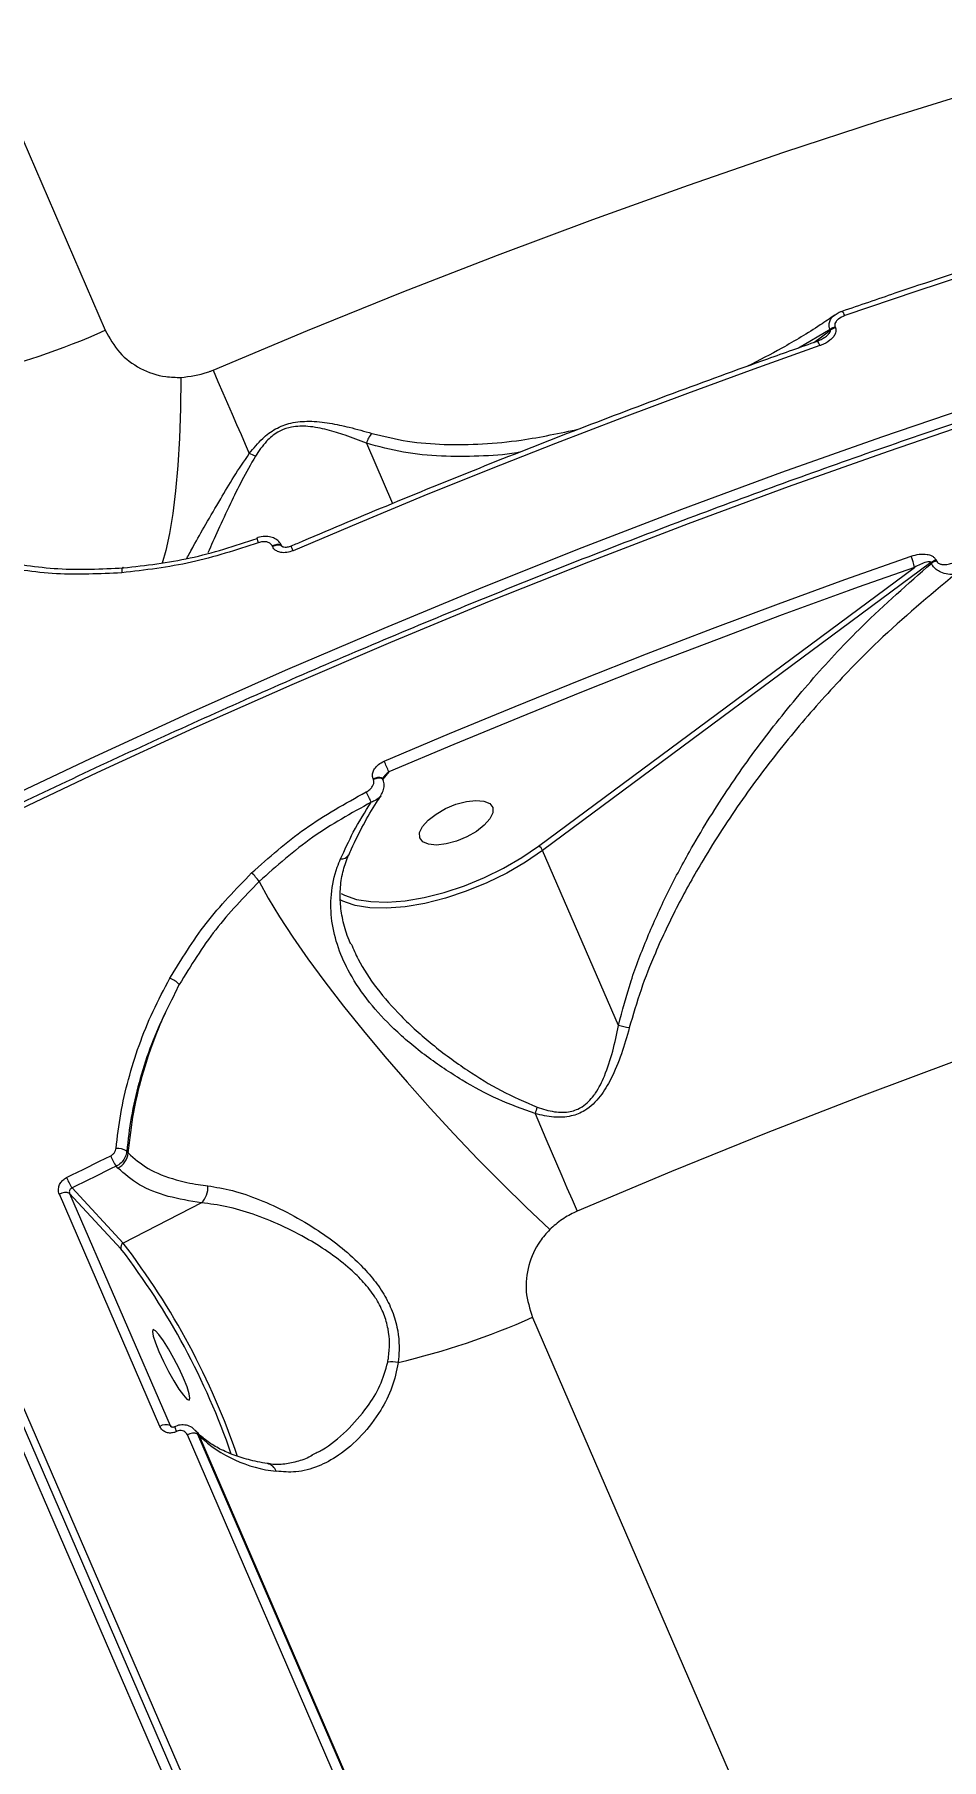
# Model space of a CAD drawing. Header units: millimetres. Extents: x -9609 to 9022, y -7175 to 8108.
# Drawn here: x -4633.4 to -4530.2, y 4455.9 to 4652 of the extents above; entities that cross this region are included whole.
import ezdxf

# ---------------------------------------------------------------- set-up
doc = ezdxf.new("R2010")
doc.units = ezdxf.units.MM
for name, color, linetype in [('DIKOM_ОБЪЕКТ', 7, 'Continuous'), ('DIKOM_РАЗМЕР_ЗОНА', 7, 'Continuous'), ('DIKOM_РАЗМЕР_ОБЪЕКТА', 7, 'Continuous')]:
    doc.layers.add(name, color=color, linetype=linetype)
doc.styles.add('style1', font='arial.ttf', dxfattribs={"width": 0.8})
doc.dimstyles.new('1-50', dxfattribs={"dimtxt": 300, "dimasz": 200, "dimexe": 100, "dimexo": 0, "dimgap": 100, "dimtad": 1, "dimtxsty": 'style1', "dimcen": 200, "dimclrd": 7, "dimclre": 7, "dimclrt": 7, "dimadec": 1, "dimazin": 2, "dimtfac": 1, "dimtmove": 0, "dimatfit": 2, "dimfxl": 0, "dimlwd": 25, "dimlwe": 18, "dimarcsym": 0})

# ---------------------------------------------------------------- blocks, each defined once
blk = doc.blocks.new('*D10')
at = {"layer": 'Defpoints', "color": 0, "transparency": 16777216}
for p in [(-405.54, 6589.16), (-8044.66, -3492.79), (424.09, -3492.79)]:
    blk.add_point(p, dxfattribs=at)
at = {"layer": 'DIKOM_РАЗМЕР_ОБЪЕКТА', "color": 7, "lineweight": 18, "transparency": 16777216}
for p, q in [((-405.54, 6589.16), (-8144.66, 6589.16)), ((424.09, -3492.79), (-8144.66, -3492.79))]:
    blk.add_line(p, q, dxfattribs=at)
at = {"layer": 'DIKOM_РАЗМЕР_ОБЪЕКТА', "color": 7, "lineweight": 25, "transparency": 16777216}
blk.add_line((-8044.66, 6389.16), (-8044.66, -3292.79), dxfattribs=at)
at = {"layer": 'DIKOM_РАЗМЕР_ОБЪЕКТА', "color": 7, "transparency": 16777216}
for points in [[(-8077.99, 6389.16), (-8011.32, 6389.16), (-8044.66, 6589.16)], [(-8077.99, -3292.79), (-8011.32, -3292.79), (-8044.66, -3492.79)]]:
    blk.add_solid(points, dxfattribs=at)
at = {"layer": 'DIKOM_РАЗМЕР_ОБЪЕКТА', "color": 7, "transparency": 16777216, "insert": (-8297.83, 1541.5), "char_height": 300, "attachment_point": 5, "rotation": 90, "style": 'style1'}
blk.add_mtext('10100', dxfattribs=at)
blk = doc.blocks.new('*D13')
at = {"layer": 'Defpoints', "color": 0, "transparency": 16777216}
for p in [(-4933.28, 8107.63), (-9158.98, -4977.79), (-1652.91, -4977.79)]:
    blk.add_point(p, dxfattribs=at)
at = {"layer": 'DIKOM_РАЗМЕР_ЗОНА', "color": 7, "lineweight": 18, "transparency": 16777216}
for p, q in [((-4933.28, 8107.63), (-9258.98, 8107.63)), ((-1652.91, -4977.79), (-9258.98, -4977.79))]:
    blk.add_line(p, q, dxfattribs=at)
at = {"layer": 'DIKOM_РАЗМЕР_ЗОНА', "color": 7, "lineweight": 25, "transparency": 16777216}
blk.add_line((-9158.98, 7907.63), (-9158.98, -4777.79), dxfattribs=at)
at = {"layer": 'DIKOM_РАЗМЕР_ЗОНА', "color": 7, "transparency": 16777216}
for points in [[(-9192.32, 7907.63), (-9125.65, 7907.63), (-9158.98, 8107.63)], [(-9192.32, -4777.79), (-9125.65, -4777.79), (-9158.98, -4977.79)]]:
    blk.add_solid(points, dxfattribs=at)
at = {"layer": 'DIKOM_РАЗМЕР_ЗОНА', "color": 7, "transparency": 16777216, "insert": (-9412.26, 1541.5), "char_height": 300, "attachment_point": 5, "rotation": 90, "style": 'style1'}
blk.add_mtext('13100', dxfattribs=at)

msp = doc.modelspace()

# ---------------------------------------------------------------- linework, layer by layer
at = {"layer": 'DIKOM_ОБЪЕКТ', "color": 7, "linetype": 'Continuous', "lineweight": 15}
for p, q in [((-4750.416, 4907.263), (-4625.319, 4618.406)), ((-4542.855, 4618.507), (-4546.435, 4616.395)), ((-4544.695, 4617.011), (-4542.812, 4618.407)), ((-4542.812, 4618.407), (-4542.855, 4618.507)), ((-4542.287, 4618.802), (-4542.244, 4618.702)), ((-4595.61, 4605.557), (-4592.643, 4598.707)), ((-4606.285, 4593.806), (-4606.319, 4593.884)), ((-4605.203, 4593.812), (-4605.232, 4593.878)), ((-4530.806, 4592.292), (-4530.763, 4592.192)), ((-4576.025, 4559.743), (-4533.264, 4591.441)), ((-4531.374, 4591.997), (-4575.554, 4559.247)), ((-4533.264, 4591.441), (-4539.644, 4589.18)), ((-4531.331, 4591.897), (-4531.374, 4591.997)), ((-4594.815, 4567.319), (-4594.848, 4567.396)), ((-4593.727, 4567.313), (-4593.761, 4567.391)), ((-4593.054, 4568.181), (-4593.742, 4567.347)), ((-4566.936, 4539.347), (-4575.554, 4559.247)), ((-4597.646, 4558.734), (-4597.635, 4558.759)), ((-4487.742, 4151.703), (-4660.734, 4551.151)), ((-4659.578, 4551.327), (-4486.585, 4151.879)), ((-4658.97, 4552.061), (-4485.977, 4152.613)), ((-4622.882, 4525.042), (-4622.71, 4524.857)), ((-4623.89, 4523.142), (-4624.076, 4523.343)), ((-4619.099, 4493.746), (-4630.536, 4520.156)), ((-4629.375, 4520.258), (-4617.937, 4493.849)), ((-4623.532, 4513.961), (-4629.375, 4520.258)), ((-4629.096, 4520.88), (-4623.27, 4514.601)), ((-4614.376, 4519.187), (-4623.27, 4514.601)), ((-4576.709, 4506.164), (-4451.611, 4217.307)), ((-4617.937, 4493.849), (-4617.861, 4493.736)), ((-4617.937, 4493.849), (-4617.788, 4493.687)), ((-4586.304, 4424.288), (-4615.97, 4492.789)), ((-4614.903, 4493.12), (-4615.109, 4493.342)), ((-4614.814, 4492.889), (-4585.147, 4424.388)), ((-4614.608, 4492.667), (-4614.814, 4492.889)), ((-4584.942, 4424.167), (-4614.608, 4492.667))]:
    msp.add_line(p, q, dxfattribs=at)
at = {"layer": 'DIKOM_ОБЪЕКТ', "color": 7, "linetype": 'Continuous', "lineweight": 15, "flags": 128}
for points in [[(-4613.057, 4613.878), (-4602.319, 4618.392), (-4591.531, 4622.757), (-4580.706, 4626.97), (-4569.851, 4631.027), (-4558.977, 4634.924), (-4548.097, 4638.658), (-4537.216, 4642.225), (-4526.349, 4645.621)], [(-4475.866, 4639.908), (-4483.977, 4637.746), (-4492.11, 4635.491), (-4500.263, 4633.144), (-4508.432, 4630.707), (-4516.611, 4628.181), (-4524.8, 4625.566), (-4532.992, 4622.863), (-4541.186, 4620.075)], [(-4544.009, 4616.661), (-4551.543, 4613.985), (-4559.069, 4611.24), (-4566.587, 4608.424), (-4574.092, 4605.541), (-4581.583, 4602.59), (-4589.057, 4599.573), (-4596.511, 4596.491), (-4603.942, 4593.345)], [(-4613.057, 4613.878), (-4612.496, 4612.582), (-4611.945, 4611.314), (-4611.408, 4610.075), (-4610.882, 4608.867), (-4610.371, 4607.693), (-4609.874, 4606.554), (-4609.392, 4605.452), (-4608.927, 4604.389)], [(-4616.716, 4613.047), (-4616.764, 4609.5), (-4616.88, 4606.146), (-4617.064, 4603.019), (-4617.312, 4600.149), (-4617.623, 4597.565), (-4617.994, 4595.292), (-4618.421, 4593.353), (-4618.837, 4591.946)], [(-4659.684, 4553.712), (-4648.891, 4559.175), (-4637.996, 4564.514), (-4627.011, 4569.725), (-4615.943, 4574.804), (-4604.803, 4579.745), (-4593.6, 4584.546), (-4582.342, 4589.201), (-4571.04, 4593.707), (-4559.704, 4598.06), (-4548.342, 4602.257), (-4536.964, 4606.294), (-4525.581, 4610.167)], [(-4524.865, 4608.516), (-4536.249, 4604.643), (-4547.627, 4600.607), (-4558.989, 4596.41), (-4570.325, 4592.057), (-4581.627, 4587.55), (-4592.884, 4582.895), (-4604.088, 4578.095), (-4615.228, 4573.153), (-4626.296, 4568.075), (-4637.282, 4562.864), (-4648.175, 4557.524), (-4658.97, 4552.061)], [(-4605.232, 4593.877), (-4605.267, 4593.932), (-4605.387, 4594.009), (-4605.569, 4594.044), (-4605.798, 4594.033), (-4606.055, 4593.979), (-4606.319, 4593.884)], [(-4605.201, 4593.808), (-4605.232, 4593.854), (-4605.354, 4593.931), (-4605.536, 4593.966), (-4605.765, 4593.956), (-4606.021, 4593.901), (-4606.285, 4593.806)], [(-4593.577, 4569.411), (-4586.146, 4572.557), (-4578.692, 4575.639), (-4571.219, 4578.656), (-4563.728, 4581.607), (-4556.221, 4584.49), (-4548.703, 4587.306), (-4541.177, 4590.052), (-4533.644, 4592.727)], [(-4623.254, 4591.387), (-4623.292, 4591.431), (-4623.328, 4591.441), (-4623.363, 4591.415), (-4623.391, 4591.355), (-4623.416, 4591.263), (-4623.434, 4591.142), (-4623.446, 4590.996), (-4623.45, 4590.831)], [(-4539.644, 4589.18), (-4540.779, 4588.772), (-4548.288, 4586.033), (-4555.787, 4583.224), (-4563.276, 4580.348), (-4570.749, 4577.404), (-4571.985, 4576.91)], [(-4571.985, 4576.91), (-4578.204, 4574.394), (-4585.641, 4571.319), (-4593.054, 4568.181)], [(-4593.763, 4567.395), (-4593.795, 4567.445), (-4593.916, 4567.522), (-4594.098, 4567.556), (-4594.326, 4567.546), (-4594.584, 4567.491), (-4594.848, 4567.396)], [(-4593.726, 4567.313), (-4593.762, 4567.367), (-4593.883, 4567.444), (-4594.065, 4567.479), (-4594.293, 4567.468), (-4594.549, 4567.413), (-4594.815, 4567.319)], [(-4582.195, 4562.125), (-4583.094, 4561.425), (-4584.178, 4560.805), (-4585.361, 4560.316), (-4586.546, 4559.996), (-4587.638, 4559.872), (-4588.547, 4559.954), (-4589.201, 4560.235), (-4589.546, 4560.692), (-4589.554, 4561.289), (-4589.226, 4561.977), (-4588.586, 4562.7), (-4587.688, 4563.399), (-4586.602, 4564.019), (-4585.42, 4564.509), (-4584.234, 4564.828), (-4583.143, 4564.952), (-4582.234, 4564.87), (-4581.579, 4564.589), (-4581.235, 4564.132), (-4581.227, 4563.535), (-4581.556, 4562.848), (-4582.195, 4562.125)], [(-4598.495, 4554.381), (-4598.081, 4554.166), (-4596.723, 4553.698), (-4595.097, 4553.435), (-4593.241, 4553.385), (-4591.2, 4553.547), (-4589.023, 4553.919), (-4586.759, 4554.491), (-4584.463, 4555.251), (-4582.189, 4556.179), (-4579.991, 4557.255), (-4577.92, 4558.452), (-4576.025, 4559.743)], [(-4575.554, 4559.247), (-4577.508, 4557.916), (-4579.643, 4556.681), (-4581.91, 4555.572), (-4584.255, 4554.614), (-4586.623, 4553.831), (-4588.957, 4553.241), (-4591.203, 4552.857), (-4593.308, 4552.69), (-4595.221, 4552.742), (-4596.898, 4553.013), (-4597.114, 4553.069)], [(-4607.808, 4555.724), (-4606.78, 4553.823), (-4605.504, 4551.71), (-4603.994, 4549.403), (-4602.262, 4546.926), (-4600.329, 4544.304), (-4598.211, 4541.562), (-4595.929, 4538.728), (-4593.508, 4535.829), (-4590.97, 4532.894), (-4588.341, 4529.952), (-4585.646, 4527.032), (-4582.913, 4524.163), (-4580.167, 4521.373), (-4577.437, 4518.69), (-4574.748, 4516.14)], [(-4597.114, 4553.069), (-4598.299, 4553.496), (-4598.589, 4553.641)], [(-4528.425, 4535.374), (-4539.28, 4531.317), (-4550.106, 4527.104), (-4560.893, 4522.739), (-4571.633, 4518.226)], [(-4576.422, 4529.332), (-4575.803, 4527.892), (-4575.188, 4526.462), (-4574.578, 4525.046), (-4573.974, 4523.643), (-4573.376, 4522.258), (-4572.786, 4520.892), (-4572.205, 4519.547), (-4571.633, 4518.226)], [(-4629.731, 4522.058), (-4629.104, 4522.368), (-4628.475, 4522.678), (-4627.847, 4522.987), (-4627.218, 4523.296), (-4626.589, 4523.604), (-4625.96, 4523.912), (-4625.329, 4524.22), (-4624.7, 4524.527)], [(-4624.076, 4523.343), (-4624.705, 4523.037), (-4625.333, 4522.73), (-4625.962, 4522.422), (-4626.589, 4522.115), (-4627.217, 4521.807), (-4627.843, 4521.498), (-4628.47, 4521.189), (-4629.096, 4520.88)], [(-4616.41, 4499.245), (-4616.921, 4500.353), (-4617.502, 4501.493), (-4618.11, 4502.573), (-4618.694, 4503.507), (-4619.206, 4504.217), (-4619.604, 4504.648), (-4619.859, 4504.763), (-4619.947, 4504.553), (-4619.862, 4504.036), (-4619.612, 4503.253), (-4619.215, 4502.268), (-4618.705, 4501.16), (-4618.123, 4500.02), (-4617.516, 4498.939), (-4616.932, 4498.006), (-4616.42, 4497.295), (-4616.021, 4496.865), (-4615.767, 4496.75), (-4615.679, 4496.96), (-4615.764, 4497.477), (-4616.014, 4498.26), (-4616.41, 4499.245)], [(-4614.903, 4493.12), (-4614.782, 4492.972), (-4614.608, 4492.667)]]:
    msp.add_lwpolyline(points, dxfattribs=at)
at = {"layer": 'DIKOM_ОБЪЕКТ', "color": 7, "linetype": 'Continuous', "lineweight": 15}
for centre, radius, start, end in [((-4542.004, 4619.886), 0.84, 13.00278, 52.98564), ((-4660.47, 4697.622), 86.665, 283.2517, 293.92892), ((-4541.579, 4616.745), 2.176, 108.99173, 125.92194), ((-4541.542, 4616.66), 2.159, 108.9767, 126.01574), ((-4544.841, 4616.471), 0.853, 12.88465, 52.12902), ((-4592.812, 4604.735), 2.916, 138.09261, 163.61695), ((-4609.962, 4601.047), 3.498, 60.42647, 72.78824), ((-4604.052, 4595.767), 4.144, 193.6066, 201.41416), ((-4614.435, 4589.003), 11.355, 22.47624, 25.31563), ((-4537.976, 4590.749), 4.762, 8.35749, 24.53977), ((-4530.113, 4590.264), 2.144, 108.86834, 126.05479), ((-4530.053, 4590.132), 2.179, 109.00842, 125.91472), ((-4664.504, 4538.551), 77.35, 22.52307, 23.5131), ((-4616.76, 4554.76), 23.887, 24.69727, 27.82049), ((-4576.407, 4558.909), 0.917, 21.61669, 65.42508), ((-4598.428, 4559.219), 0.92, 262.55158, 328.202), ((-4612.349, 4552.588), 5.518, 34.62268, 48.14862), ((-4619.101, 4541.916), 3.044, 43.50486, 68.00954), ((-4576.453, 4493.949), 46.384, 76.59585, 78.15922), ((-4555.906, 4522.83), 21.521, 160.3636, 162.41633), ((-4617.651, 4527.483), 7.644, 202.75336, 212.79842), ((-4623.936, 4523.549), 1.828, 54.78022, 94.93441), ((-4624.872, 4525.081), 2.173, 296.85713, 354.08424), ((-4623.591, 4524.607), 6.648, 202.54931, 214.10473), ((-4629.866, 4519.19), 1.176, 65.31152, 124.78196), ((-4616.111, 4520.947), 2.471, 314.58381, 4.01553), ((-4623.05, 4514.138), 0.513, 115.46451, 200.09566), ((-4689.201, 4463.598), 82.758, 19.05972, 37.48569), ((-4690.797, 4462.779), 85.12, 18.88325, 37.50371), ((-4611.86, 4585.377), 86.661, 283.25156, 293.92926), ((-4592.717, 4497.651), 3.448, 77.90734, 97.6706), ((-4618.428, 4492.781), 1.175, 65.30625, 124.78723), ((-4616.225, 4493.774), 1.164, 182.86403, 211.10628), ((-4615.304, 4491.827), 1.169, 65.20479, 124.67745), ((-4604.273, 4503.681), 15.104, 226.82227, 263.92834), ((-4607.155, 4488.189), 1.369, 20.20808, 77.66038)]:
    msp.add_arc(centre, radius, start, end, dxfattribs=at)
for points, knots in [([(-4162.767, 4604.895), (-4163.48, 4605.596), (-4165.472, 4607.555), (-4169.044, 4610.606), (-4173.457, 4614.061), (-4178.15, 4617.354), (-4183.105, 4620.494), (-4188.321, 4623.474), (-4193.795, 4626.294), (-4199.521, 4628.951), (-4205.496, 4631.442), (-4211.714, 4633.766), (-4218.17, 4635.922), (-4224.861, 4637.906), (-4231.78, 4639.72), (-4238.922, 4641.359), (-4246.283, 4642.824), (-4253.855, 4644.114), (-4261.634, 4645.228), (-4269.613, 4646.164), (-4277.787, 4646.923), (-4286.149, 4647.504), (-4294.693, 4647.906), (-4303.413, 4648.129), (-4312.303, 4648.173), (-4321.354, 4648.039), (-4330.562, 4647.726), (-4339.918, 4647.234), (-4349.416, 4646.564), (-4359.049, 4645.717), (-4368.808, 4644.693), (-4378.689, 4643.493), (-4388.682, 4642.118), (-4398.78, 4640.569), (-4408.976, 4638.847), (-4419.262, 4636.954), (-4429.63, 4634.89), (-4440.073, 4632.659), (-4450.582, 4630.26), (-4461.151, 4627.696), (-4471.77, 4624.969), (-4482.432, 4622.081), (-4493.13, 4619.035), (-4503.854, 4615.831), (-4514.597, 4612.475), (-4525.351, 4608.965), (-4536.107, 4605.308), (-4546.858, 4601.504), (-4557.596, 4597.556), (-4568.313, 4593.469), (-4578.999, 4589.244), (-4589.649, 4584.885), (-4600.253, 4580.395), (-4610.803, 4575.778), (-4621.291, 4571.037), (-4631.711, 4566.175), (-4642.053, 4561.196), (-4651.186, 4556.668), (-4656.847, 4553.774), (-4659.118, 4552.613)], [0, 0, 0, 0, 0.0098923, 0.0276309, 0.0453792, 0.0631366, 0.0809025, 0.0986755, 0.1164554, 0.13424, 0.1520293, 0.1698218, 0.1876168, 0.2054138, 0.2232114, 0.2410101, 0.2588093, 0.2766077, 0.2944058, 0.3122038, 0.330001, 0.3477974, 0.3655926, 0.3833873, 0.4011813, 0.418974, 0.4367663, 0.4545577, 0.4723482, 0.4901382, 0.5079267, 0.5257152, 0.5435029, 0.56129, 0.5790767, 0.5968624, 0.6146478, 0.6324331, 0.6502174, 0.6680024, 0.6857852, 0.703569, 0.7213529, 0.7391349, 0.7569183, 0.7746996, 0.7924823, 0.8102643, 0.8280463, 0.8458288, 0.8636098, 0.8813913, 0.8991737, 0.9169549, 0.9347367, 0.9525181, 0.9703006, 0.988082, 1, 1, 1, 1]), ([(-4518.862, 4628.033), (-4520.814, 4627.417), (-4526.347, 4625.673), (-4533.896, 4623.164), (-4539.49, 4621.245), (-4541.498, 4620.556)], [0, 0, 0, 0, 0.2588324, 0.7338461, 1, 1, 1, 1]), ([(-4542.304, 4620.144), (-4542.86, 4619.762), (-4544.834, 4618.409), (-4548.145, 4616.442), (-4550.931, 4614.995), (-4552.236, 4614.318)], [0, 0, 0, 0, 0.1726006, 0.6126178, 1, 1, 1, 1]), ([(-4542.855, 4618.507), (-4542.89, 4618.612), (-4542.966, 4618.844), (-4542.965, 4619.237), (-4542.82, 4619.651), (-4542.59, 4619.981), (-4542.364, 4620.095), (-4542.296, 4620.13)], [0, 0, 0, 0, 0.1631268, 0.3577006, 0.606393, 0.8802006, 1, 1, 1, 1]), ([(-4541.186, 4620.075), (-4541.443, 4619.963), (-4541.819, 4619.8), (-4542.169, 4619.45), (-4542.308, 4619.197), (-4542.341, 4618.975), (-4542.304, 4618.855), (-4542.287, 4618.802)], [0, 0, 0, 0, 0.429858, 0.6258117, 0.7881811, 0.9052653, 1, 1, 1, 1]), ([(-4541.494, 4620.545), (-4541.602, 4620.511), (-4541.891, 4620.422), (-4542.137, 4620.248), (-4542.29, 4620.139)], [0, 0, 0, 0, 0.373877, 1, 1, 1, 1]), ([(-4625.319, 4618.406), (-4624.831, 4617.526), (-4623.865, 4615.784), (-4621.409, 4613.966), (-4618.911, 4613.09), (-4617.293, 4613.058), (-4616.716, 4613.047)], [0, 0, 0, 0, 0.2885951, 0.5716499, 0.8470112, 1, 1, 1, 1]), ([(-4542.244, 4618.702), (-4542.218, 4618.618), (-4542.158, 4618.429), (-4542.218, 4618.077), (-4542.444, 4617.663), (-4542.978, 4617.141), (-4543.554, 4616.826), (-4543.964, 4616.677), (-4544.009, 4616.661)], [0, 0, 0, 0, 0.0933871, 0.2087641, 0.3720015, 0.5792187, 0.9536238, 1, 1, 1, 1]), ([(-4543.547, 4617.547), (-4543.52, 4617.565), (-4543.36, 4617.668), (-4543.135, 4617.87), (-4542.908, 4618.106), (-4542.816, 4618.269), (-4542.798, 4618.36), (-4542.807, 4618.391), (-4542.812, 4618.407)], [0, 0, 0, 0, 0.0832908, 0.4907077, 0.7642665, 0.9108316, 0.9561361, 1, 1, 1, 1]), ([(-4544.317, 4617.144), (-4546.203, 4616.479), (-4551.673, 4614.551), (-4560.718, 4611.249), (-4571.44, 4607.195), (-4582.134, 4603), (-4592.605, 4598.746), (-4599.941, 4595.668), (-4603.727, 4594.048), (-4604.17, 4593.859)], [0, 0, 0, 0, 0.0939923, 0.2725935, 0.4511889, 0.629784, 0.8083851, 0.9775905, 1, 1, 1, 1]), ([(-4543.537, 4617.548), (-4543.687, 4617.447), (-4543.926, 4617.285), (-4544.215, 4617.191), (-4544.323, 4617.156)], [0, 0, 0, 0, 0.6252194, 1, 1, 1, 1]), ([(-4616.716, 4613.047), (-4615.687, 4613.169), (-4614.551, 4613.305), (-4613.372, 4613.748), (-4613.165, 4613.834), (-4613.057, 4613.878)], [0, 0, 0, 0, 0.82179131, 0.90779017, 1, 1, 1, 1]), ([(-4608.927, 4604.389), (-4608.455, 4604.984), (-4607.632, 4606.021), (-4605.988, 4607.265), (-4604.119, 4607.974), (-4601.976, 4608.13), (-4599.755, 4607.874), (-4597.361, 4607.359), (-4595.829, 4606.924), (-4594.982, 4606.683)], [0, 0, 0, 0, 0.1491158, 0.2596391, 0.3716338, 0.4987852, 0.6508383, 0.8069471, 1, 1, 1, 1]), ([(-4595.61, 4605.557), (-4596.403, 4605.866), (-4597.817, 4606.415), (-4600.028, 4607.126), (-4602.068, 4607.527), (-4603.929, 4607.514), (-4605.098, 4607.132), (-4606.075, 4606.607), (-4607.186, 4605.676), (-4607.849, 4604.674), (-4608.236, 4604.09)], [0, 0, 0, 0, 0.201051, 0.358424, 0.5149795, 0.6385091, 0.7218012, 0.7449885, 0.8512783, 1, 1, 1, 1]), ([(-4594.982, 4606.683), (-4593.636, 4606.353), (-4590.944, 4605.694), (-4586.709, 4605.375), (-4582.387, 4605.438), (-4577.252, 4605.937), (-4573.585, 4606.721), (-4571.383, 4607.191)], [0, 0, 0, 0, 0.1778555, 0.3558271, 0.5396468, 0.7234969, 1, 1, 1, 1]), ([(-4616.039, 4592.463), (-4615.796, 4592.922), (-4615.217, 4594.016), (-4613.911, 4596.303), (-4612.335, 4598.984), (-4610.735, 4601.734), (-4609.529, 4603.504), (-4608.927, 4604.389)], [0, 0, 0, 0, 0.16874571, 0.40264388, 0.63660416, 0.81842683, 1, 1, 1, 1]), ([(-4608.236, 4604.09), (-4608.763, 4603.164), (-4609.826, 4601.298), (-4611.191, 4598.455), (-4612.536, 4595.612), (-4613.266, 4593.948), (-4613.634, 4593.108)], [0, 0, 0, 0, 0.2193889, 0.4423409, 0.7187104, 1, 1, 1, 1]), ([(-4578.14, 4604.541), (-4578.264, 4604.519), (-4579.821, 4604.23), (-4582.809, 4604.07), (-4587.121, 4604.028), (-4591.429, 4604.431), (-4594.217, 4605.182), (-4595.61, 4605.557)], [0, 0, 0, 0, 0.0207111, 0.2621832, 0.5036232, 0.7519064, 1, 1, 1, 1]), ([(-4607.909, 4594.254), (-4610.429, 4593.429), (-4615.529, 4591.757), (-4620.788, 4591.142), (-4623.45, 4590.831)], [0, 0, 0, 0, 0.4939053, 1, 1, 1, 1]), ([(-4623.254, 4591.387), (-4620.712, 4591.68), (-4615.566, 4592.273), (-4610.572, 4593.904), (-4608.045, 4594.729)], [0, 0, 0, 0, 0.4938408, 1, 1, 1, 1]), ([(-4605.251, 4593.869), (-4605.319, 4594.014), (-4605.47, 4594.333), (-4605.913, 4594.683), (-4606.489, 4594.927), (-4607.192, 4594.996), (-4607.746, 4594.921), (-4608.036, 4594.802), (-4608.076, 4594.786)], [0, 0, 0, 0, 0.1460162, 0.3219767, 0.5044357, 0.7159066, 0.961007, 1, 1, 1, 1]), ([(-4606.319, 4593.884), (-4606.346, 4593.933), (-4606.415, 4594.062), (-4606.622, 4594.232), (-4606.968, 4594.363), (-4607.425, 4594.391), (-4607.746, 4594.3), (-4607.909, 4594.254)], [0, 0, 0, 0, 0.1012552, 0.2613014, 0.4606234, 0.7266852, 1, 1, 1, 1]), ([(-4637.779, 4592.237), (-4635.434, 4591.844), (-4630.691, 4591.049), (-4625.752, 4591.273), (-4623.254, 4591.387)], [0, 0, 0, 0, 0.4941813, 1, 1, 1, 1]), ([(-4603.942, 4593.345), (-4604.184, 4593.262), (-4604.641, 4593.105), (-4605.302, 4593.116), (-4605.801, 4593.277), (-4606.127, 4593.519), (-4606.237, 4593.719), (-4606.285, 4593.806)], [0, 0, 0, 0, 0.2791131, 0.5294957, 0.721714, 0.8794109, 1, 1, 1, 1]), ([(-4604.173, 4593.864), (-4604.208, 4593.848), (-4604.382, 4593.765), (-4604.672, 4593.712), (-4604.961, 4593.719), (-4605.119, 4593.762), (-4605.185, 4593.795), (-4605.208, 4593.816), (-4605.205, 4593.813), (-4605.205, 4593.813)], [0, 0, 0, 0, 0.0902612, 0.4531747, 0.6772065, 0.8067021, 0.9025894, 0.9851975, 1, 1, 1, 1]), ([(-4533.644, 4592.727), (-4533.337, 4592.814), (-4532.746, 4592.982), (-4531.923, 4592.978), (-4531.342, 4592.81), (-4530.981, 4592.583), (-4530.864, 4592.389), (-4530.806, 4592.292)], [0, 0, 0, 0, 0.30470425, 0.58772538, 0.76633105, 0.8828027, 1, 1, 1, 1]), ([(-4623.45, 4590.831), (-4625.943, 4590.713), (-4630.989, 4590.475), (-4635.839, 4591.278), (-4638.293, 4591.683)], [0, 0, 0, 0, 0.49416005, 1, 1, 1, 1]), ([(-4566.936, 4539.347), (-4566.482, 4541.051), (-4565.573, 4544.461), (-4563.654, 4549.454), (-4561.428, 4554.349), (-4558.454, 4559.95), (-4554.664, 4566.095), (-4549.922, 4572.693), (-4544.771, 4578.935), (-4538.635, 4585.517), (-4533.994, 4589.571), (-4531.331, 4591.897)], [0, 0, 0, 0, 0.0792708, 0.1585967, 0.2405936, 0.3226113, 0.4472345, 0.5718971, 0.6998631, 0.8278384, 1, 1, 1, 1]), ([(-4528.621, 4590.663), (-4531.578, 4588.193), (-4536.483, 4584.098), (-4542.836, 4577.544), (-4548.018, 4571.552), (-4552.895, 4565.116), (-4556.958, 4558.885), (-4560.24, 4553.024), (-4562.582, 4548.078), (-4564.436, 4543.416), (-4565.278, 4540.522), (-4565.701, 4539.07)], [0, 0, 0, 0, 0.1867547, 0.3097317, 0.4327004, 0.5585149, 0.6842809, 0.7740124, 0.8643074, 0.9318925, 1, 1, 1, 1]), ([(-4531.374, 4591.997), (-4531.382, 4592.01), (-4531.4, 4592.039), (-4531.462, 4592.071), (-4531.626, 4592.094), (-4532.262, 4591.97), (-4532.817, 4591.678), (-4533.264, 4591.441)], [0, 0, 0, 0, 0.0239287, 0.0533718, 0.1072169, 0.2793114, 1, 1, 1, 1]), ([(-4528.621, 4590.663), (-4528.895, 4590.646), (-4529.435, 4590.614), (-4530.203, 4590.844), (-4530.754, 4591.177), (-4531.12, 4591.525), (-4531.26, 4591.77), (-4531.331, 4591.897)], [0, 0, 0, 0, 0.270469, 0.5334118, 0.7180866, 0.8552091, 1, 1, 1, 1]), ([(-4530.763, 4592.192), (-4530.726, 4592.129), (-4530.652, 4592.004), (-4530.423, 4591.86), (-4530.06, 4591.757), (-4529.55, 4591.757), (-4529.182, 4591.861), (-4528.99, 4591.915)], [0, 0, 0, 0, 0.1205095, 0.2408059, 0.4166744, 0.6947655, 1, 1, 1, 1]), ([(-4594.848, 4567.396), (-4594.879, 4567.491), (-4594.949, 4567.708), (-4594.902, 4568.111), (-4594.676, 4568.583), (-4594.232, 4569.07), (-4593.803, 4569.293), (-4593.577, 4569.411)], [0, 0, 0, 0, 0.120602, 0.2783723, 0.4706804, 0.720742, 1, 1, 1, 1]), ([(-4595.634, 4565.908), (-4595.488, 4565.995), (-4595.201, 4566.167), (-4594.91, 4566.519), (-4594.767, 4566.86), (-4594.75, 4567.127), (-4594.796, 4567.265), (-4594.815, 4567.319)], [0, 0, 0, 0, 0.2737124, 0.5393249, 0.7386904, 0.8989436, 1, 1, 1, 1]), ([(-4593.983, 4565.522), (-4593.876, 4565.686), (-4593.649, 4566.034), (-4593.569, 4566.646), (-4593.606, 4567.106), (-4593.725, 4567.293), (-4593.736, 4567.31)], [0, 0, 0, 0, 0.3053256, 0.6479825, 0.9693362, 1, 1, 1, 1]), ([(-4593.756, 4567.378), (-4593.756, 4567.379), (-4593.757, 4567.382), (-4593.75, 4567.422), (-4593.722, 4567.499), (-4593.673, 4567.587), (-4593.624, 4567.639), (-4593.607, 4567.658)], [0, 0, 0, 0, 0.1435321, 0.3121214, 0.5603159, 0.8441199, 1, 1, 1, 1]), ([(-4593.054, 4568.181), (-4593.18, 4568.083), (-4593.378, 4567.931), (-4593.545, 4567.73), (-4593.605, 4567.656)], [0, 0, 0, 0, 0.6366086, 1, 1, 1, 1]), ([(-4608.668, 4556.699), (-4606.699, 4558.45), (-4602.712, 4561.997), (-4598.012, 4564.594), (-4595.634, 4565.908)], [0, 0, 0, 0, 0.4938629, 1, 1, 1, 1]), ([(-4597.608, 4558.722), (-4597.505, 4558.962), (-4596.988, 4560.175), (-4595.953, 4562.211), (-4594.819, 4564.2), (-4594.115, 4565.205), (-4593.944, 4565.449)], [0, 0, 0, 0, 0.0962505, 0.4857242, 0.875185, 1, 1, 1, 1]), ([(-4593.982, 4565.522), (-4594.005, 4565.478), (-4594.125, 4565.252), (-4594.499, 4564.967), (-4594.884, 4564.811), (-4595.058, 4564.741)], [0, 0, 0, 0, 0.1179715, 0.6006387, 1, 1, 1, 1]), ([(-4595.058, 4564.741), (-4597.329, 4563.488), (-4601.93, 4560.95), (-4605.833, 4557.48), (-4607.808, 4555.724)], [0, 0, 0, 0, 0.4938271, 1, 1, 1, 1]), ([(-4598.547, 4558.307), (-4598.077, 4559.334), (-4597.019, 4561.643), (-4595.758, 4563.635), (-4595.058, 4564.741)], [0, 0, 0, 0, 0.4450948, 1, 1, 1, 1]), ([(-4576.422, 4529.332), (-4577.84, 4529.84), (-4580.711, 4530.869), (-4584.836, 4533.145), (-4588.859, 4535.812), (-4592.408, 4538.792), (-4595.354, 4541.967), (-4597.469, 4545.064), (-4598.893, 4548.182), (-4599.636, 4551.2), (-4599.707, 4554.302), (-4599.213, 4556.677), (-4598.675, 4557.993), (-4598.547, 4558.307)], [0, 0, 0, 0, 0.10247583, 0.2075054, 0.31913573, 0.43350233, 0.53241268, 0.63397537, 0.71730043, 0.8028934, 0.88631549, 0.97292683, 1, 1, 1, 1]), ([(-4597.365, 4548.609), (-4597.439, 4548.762), (-4597.837, 4549.588), (-4598.265, 4551.106), (-4598.613, 4553.116), (-4598.597, 4555.091), (-4598.309, 4556.98), (-4597.846, 4558.183), (-4597.625, 4558.758)], [0, 0, 0, 0, 0.04626045, 0.24891756, 0.44480274, 0.63617033, 0.82620006, 1, 1, 1, 1]), ([(-4617.961, 4544.738), (-4616.659, 4546.864), (-4614.023, 4551.166), (-4610.467, 4554.84), (-4608.668, 4556.699)], [0, 0, 0, 0, 0.4941759, 1, 1, 1, 1]), ([(-4607.808, 4555.724), (-4609.528, 4553.947), (-4613.009, 4550.352), (-4615.588, 4546.141), (-4616.893, 4544.011)], [0, 0, 0, 0, 0.49415843, 1, 1, 1, 1]), ([(-4597.328, 4548.621), (-4597.086, 4548.041), (-4596.358, 4546.295), (-4594.455, 4543.529), (-4591.629, 4540.275), (-4588.148, 4537.137), (-4584.295, 4534.321), (-4580.313, 4531.841), (-4577.564, 4530.659), (-4576.176, 4530.062)], [0, 0, 0, 0, 0.0719584, 0.2164081, 0.3647086, 0.5292338, 0.6975717, 0.8473688, 1, 1, 1, 1]), ([(-4624.093, 4525.37), (-4623.937, 4526.685), (-4623.625, 4529.317), (-4622.727, 4533.239), (-4621.505, 4537.14), (-4619.95, 4541.001), (-4618.624, 4543.493), (-4617.961, 4544.738)], [0, 0, 0, 0, 0.197679, 0.3953857, 0.59309, 0.7965403, 1, 1, 1, 1]), ([(-4616.893, 4544.011), (-4618.104, 4541.616), (-4619.938, 4537.987), (-4621.519, 4532.859), (-4622.423, 4528.947), (-4622.731, 4526.331), (-4622.882, 4525.042)], [0, 0, 0, 0, 0.3951798, 0.5986841, 0.8021845, 1, 1, 1, 1]), ([(-4622.71, 4524.857), (-4622.528, 4526.411), (-4622.161, 4529.535), (-4620.97, 4534.324), (-4619.296, 4539.202), (-4617.697, 4542.402), (-4616.893, 4544.011)], [0, 0, 0, 0, 0.2373843, 0.4771612, 0.7370119, 1, 1, 1, 1]), ([(-4576.176, 4530.062), (-4575.531, 4529.857), (-4574.314, 4529.468), (-4572.503, 4529.437), (-4570.879, 4530.09), (-4570.019, 4530.987), (-4569.185, 4532.172), (-4568.373, 4533.827), (-4567.532, 4536.413), (-4567.135, 4538.368), (-4566.936, 4539.347)], [0, 0, 0, 0, 0.129757, 0.2451104, 0.3384583, 0.4557589, 0.477213, 0.6177162, 0.8086849, 1, 1, 1, 1]), ([(-4565.701, 4539.07), (-4565.98, 4538.085), (-4566.54, 4536.104), (-4567.615, 4533.477), (-4568.941, 4531.235), (-4570.487, 4529.704), (-4572.39, 4528.932), (-4574.365, 4528.845), (-4575.717, 4529.165), (-4576.422, 4529.332)], [0, 0, 0, 0, 0.1836276, 0.3692146, 0.5090487, 0.652188, 0.7508239, 0.8701826, 1, 1, 1, 1]), ([(-4624.7, 4524.527), (-4624.603, 4524.586), (-4624.408, 4524.702), (-4624.202, 4524.976), (-4624.113, 4525.209), (-4624.097, 4525.342), (-4624.093, 4525.37)], [0, 0, 0, 0, 0.3065971, 0.6131507, 0.9194869, 1, 1, 1, 1]), ([(-4622.882, 4525.042), (-4622.889, 4524.986), (-4622.921, 4524.721), (-4623.091, 4524.25), (-4623.5, 4523.699), (-4623.884, 4523.462), (-4624.076, 4523.343)], [0, 0, 0, 0, 0.0807095, 0.387017, 0.6935984, 1, 1, 1, 1]), ([(-4622.71, 4524.857), (-4622.008, 4524.235), (-4620.582, 4522.973), (-4617.721, 4521.868), (-4615.289, 4521.329), (-4614.012, 4521.167), (-4613.646, 4521.12)], [0, 0, 0, 0, 0.3362245, 0.6822367, 0.9087929, 1, 1, 1, 1]), ([(-4630.536, 4520.156), (-4630.569, 4520.25), (-4630.652, 4520.488), (-4630.644, 4520.916), (-4630.476, 4521.38), (-4630.166, 4521.793), (-4629.876, 4521.97), (-4629.731, 4522.058)], [0, 0, 0, 0, 0.1405816, 0.3550577, 0.5698402, 0.7849312, 1, 1, 1, 1]), ([(-4614.376, 4519.187), (-4615.675, 4519.399), (-4618.349, 4519.837), (-4621.618, 4521.151), (-4623.126, 4522.472), (-4623.89, 4523.142)], [0, 0, 0, 0, 0.3175193, 0.6539139, 1, 1, 1, 1]), ([(-4629.096, 4520.88), (-4629.146, 4520.852), (-4629.245, 4520.796), (-4629.351, 4520.662), (-4629.409, 4520.51), (-4629.414, 4520.369), (-4629.386, 4520.29), (-4629.375, 4520.258)], [0, 0, 0, 0, 0.21595616, 0.43078558, 0.64537846, 0.85945635, 1, 1, 1, 1]), ([(-4613.646, 4521.12), (-4612.732, 4520.97), (-4610.877, 4520.667), (-4607.82, 4519.613), (-4604.631, 4518.161), (-4601.65, 4516.446), (-4598.935, 4514.539), (-4596.8, 4512.717), (-4595.056, 4510.861), (-4593.731, 4509.064), (-4592.703, 4507.105), (-4591.919, 4504.586), (-4591.82, 4502.514), (-4591.971, 4501.222), (-4591.995, 4501.023)], [0, 0, 0, 0, 0.1084795, 0.2202175, 0.3276415, 0.4383173, 0.523799, 0.6115038, 0.6745062, 0.7390871, 0.8027733, 0.8688941, 0.979733, 1, 1, 1, 1]), ([(-4593.177, 4501.068), (-4593.145, 4501.257), (-4592.936, 4502.465), (-4592.942, 4504.329), (-4593.582, 4506.563), (-4594.194, 4507.775), (-4594.964, 4508.979), (-4595.898, 4510.172), (-4597.591, 4511.835), (-4599.707, 4513.479), (-4602.367, 4515.158), (-4605.343, 4516.682), (-4608.489, 4517.935), (-4611.568, 4518.84), (-4613.432, 4519.07), (-4614.376, 4519.187)], [0, 0, 0, 0, 0.0201002, 0.1287242, 0.1852698, 0.2440034, 0.2548699, 0.3168064, 0.3805891, 0.4664128, 0.5546257, 0.6638236, 0.7761719, 0.8865526, 1, 1, 1, 1]), ([(-4571.633, 4518.226), (-4571.687, 4518.202), (-4572.282, 4517.943), (-4573.403, 4517.337), (-4574.294, 4516.544), (-4574.748, 4516.14)], [0, 0, 0, 0, 0.0467633, 0.5142886, 1, 1, 1, 1]), ([(-4574.748, 4516.14), (-4575.134, 4515.71), (-4576.216, 4514.507), (-4577.281, 4512.072), (-4577.628, 4509.021), (-4577.017, 4507.122), (-4576.709, 4506.164)], [0, 0, 0, 0, 0.15293674, 0.42835332, 0.71142928, 1, 1, 1, 1]), ([(-4591.995, 4501.023), (-4592.189, 4500.067), (-4592.586, 4498.122), (-4594.064, 4495.304), (-4596.105, 4492.616), (-4598.563, 4490.489), (-4601.106, 4489.125), (-4603.5, 4488.464), (-4605.121, 4488.6), (-4605.87, 4488.662)], [0, 0, 0, 0, 0.1261025, 0.2567275, 0.4243279, 0.5968593, 0.7352955, 0.8775652, 1, 1, 1, 1]), ([(-4601.766, 4490.541), (-4601.388, 4490.721), (-4600.017, 4491.373), (-4597.831, 4493.177), (-4595.633, 4495.679), (-4593.951, 4498.333), (-4593.435, 4500.158), (-4593.177, 4501.068)], [0, 0, 0, 0, 0.0987185, 0.3583968, 0.618005, 0.8094075, 1, 1, 1, 1]), ([(-4617.222, 4493.172), (-4617.324, 4493.129), (-4617.58, 4493.021), (-4618.021, 4492.983), (-4618.482, 4493.095), (-4618.874, 4493.35), (-4619.024, 4493.614), (-4619.099, 4493.746)], [0, 0, 0, 0, 0.1416862, 0.3568332, 0.5711966, 0.7857414, 1, 1, 1, 1]), ([(-4617.389, 4493.72), (-4617.417, 4493.706), (-4617.493, 4493.667), (-4617.621, 4493.649), (-4617.746, 4493.661), (-4617.824, 4493.695), (-4617.848, 4493.726), (-4617.857, 4493.739)], [0, 0, 0, 0, 0.11570629, 0.31869319, 0.54502977, 0.81959657, 1, 1, 1, 1]), ([(-4615.19, 4493.386), (-4615.229, 4493.436), (-4615.412, 4493.665), (-4615.922, 4493.884), (-4616.61, 4493.957), (-4617.136, 4493.874), (-4617.358, 4493.72), (-4617.381, 4493.704)], [0, 0, 0, 0, 0.0810666, 0.3724082, 0.664123, 0.9647396, 1, 1, 1, 1]), ([(-4615.97, 4492.789), (-4616.02, 4492.877), (-4616.12, 4493.052), (-4616.381, 4493.224), (-4616.689, 4493.298), (-4616.983, 4493.273), (-4617.154, 4493.201), (-4617.222, 4493.172)], [0, 0, 0, 0, 0.21429846, 0.42840063, 0.64313849, 0.85797336, 1, 1, 1, 1]), ([(-4615.169, 4493.397), (-4615.162, 4493.393), (-4614.987, 4493.278), (-4614.899, 4493.08), (-4614.814, 4492.889)], [0, 0, 0, 0, 0.03655618, 1, 1, 1, 1]), ([(-4606.868, 4489.527), (-4607.253, 4489.596), (-4608.36, 4489.795), (-4610.014, 4490.239), (-4611.735, 4490.893), (-4613.188, 4491.672), (-4614.219, 4492.427), (-4614.718, 4492.932), (-4614.903, 4493.12)], [0, 0, 0, 0, 0.1035232, 0.2983014, 0.4928775, 0.6877652, 0.884331, 1, 1, 1, 1]), ([(-4601.708, 4490.501), (-4601.72, 4490.493), (-4602.257, 4490.16), (-4603.332, 4489.782), (-4604.897, 4489.433), (-4606.067, 4489.38), (-4606.725, 4489.524), (-4606.869, 4489.556)], [0, 0, 0, 0, 0.0073527, 0.3182971, 0.6203657, 0.9170888, 1, 1, 1, 1])]:
    msp.add_open_spline(points, degree=3, knots=knots, dxfattribs=at)

# ---------------------------------------------------------------- dimensions: what is measured, and where the dimension line sits
at = {"layer": 'DIKOM_РАЗМЕР_ЗОНА'}
dim = msp.add_linear_dim(base=(-9158.984, -4977.788), p1=(-4933.276, 8107.631), p2=(-1652.914, -4977.788), angle=90, text='13100', dimstyle='1-50', dxfattribs=at)
dim.commit()
dim.dimension.update_dxf_attribs({"geometry": '*D13', "text_midpoint": (-9158.984, 1541.499), "dimtype": 160})
at = {"layer": 'DIKOM_РАЗМЕР_ОБЪЕКТА'}
dim = msp.add_linear_dim(base=(-8044.657, -3492.788), p1=(-405.539, 6589.161), p2=(424.086, -3492.788), angle=90, text='10100', dimstyle='1-50', dxfattribs=at)
dim.commit()
dim.dimension.update_dxf_attribs({"geometry": '*D10', "text_midpoint": (-8044.657, 1541.499), "dimtype": 160})

doc.saveas('drawing.dxf')
